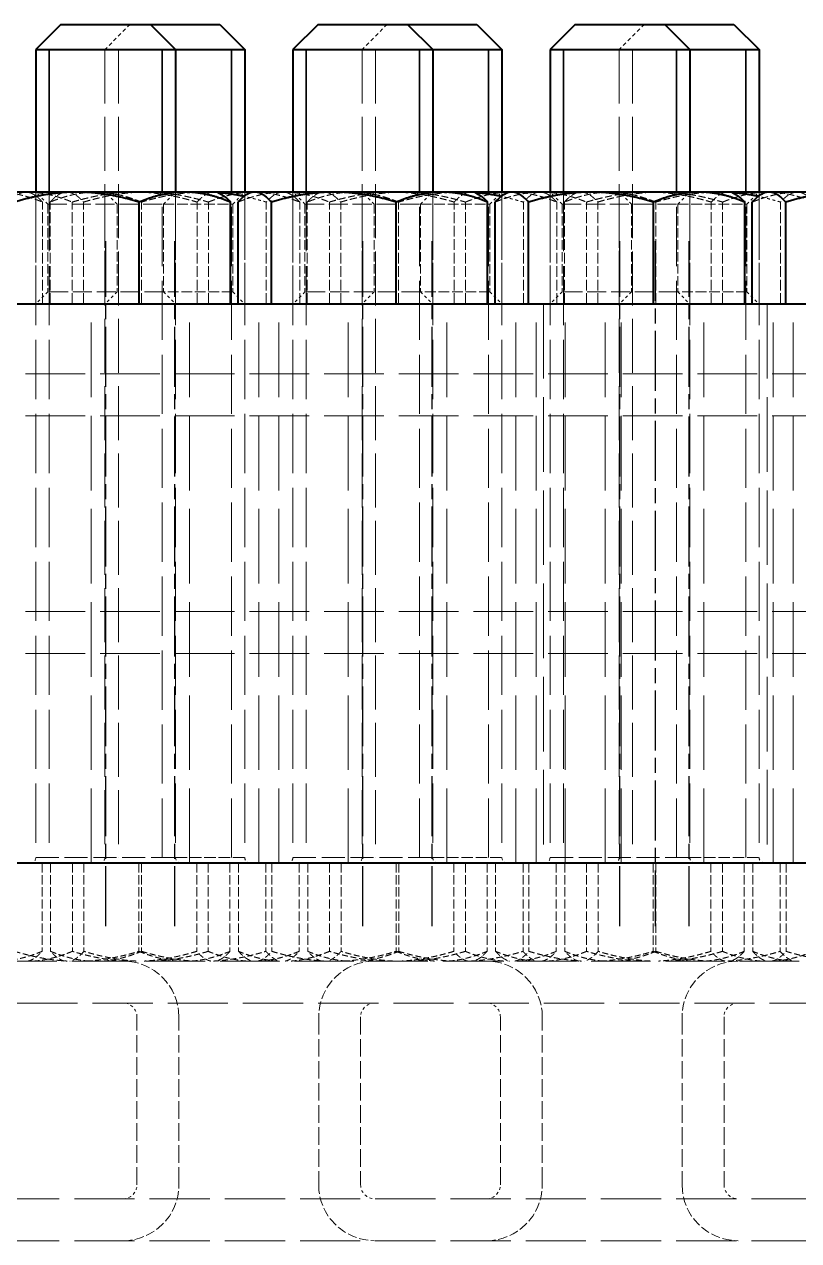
# Model space of a CAD drawing. Header units: millimetres. Extents: x 0 to 2375, y 0 to 3360.
# Drawn here: x 877.99 to 905.67, y 2678.03 to 2721.53 of the extents above; entities that cross this region are included whole.
import ezdxf

# ---------------------------------------------------------------- set-up
doc = ezdxf.new("R2010")
doc.units = ezdxf.units.MM
doc.linetypes.add('DPJA0641_Hot Stamping Coil$0$CHAIN', pattern=[0.3543, 0.2362, -0.0295, 0.0591, -0.0295])
doc.linetypes.add('DPJA0641_Hot Stamping Coil$0$DASHED', pattern=[0.2067, 0.1654, -0.0413])
for name, color, linetype, lineweight in [('DPJA0641_Hot Stamping Coil$0$가려진 것(ISO)', 2, 'DPJA0641_Hot Stamping Coil$0$DASHED', 18), ('DPJA0641_Hot Stamping Coil$0$가시적인 것(ISO)', 3, 'Continuous', 40), ('DPJA0641_Hot Stamping Coil$0$가시적인 좁은 것(ISO)', 3, 'Continuous', 35), ('DPJA0641_Hot Stamping Coil$0$중심선(ISO)', 1, 'Continuous', 25)]:
    doc.layers.add(name, color=color, linetype=linetype, lineweight=lineweight)

# ---------------------------------------------------------------- blocks, each defined once
blk = doc.blocks.new('DPJA0641_Hot Stamping Coil')
at = {"layer": 'DPJA0641_Hot Stamping Coil$0$가려진 것(ISO)', "ltscale": 0.807994}
for p, q in [((881.77, 252.396), (880.87, 251.496)), ((890.962, 252.396), (890.062, 251.496)), ((900.155, 252.396), (899.255, 251.496))]:
    blk.add_line(p, q, dxfattribs=at)
at = {"layer": 'DPJA0641_Hot Stamping Coil$0$가려진 것(ISO)', "ltscale": 11.651346}
for p, q in [((880.87, 251.496), (880.87, 222.596)), ((881.348, 251.496), (881.348, 222.596)), ((890.062, 251.496), (890.062, 222.596)), ((890.541, 251.496), (890.541, 222.596)), ((899.255, 251.496), (899.255, 222.596)), ((899.733, 251.496), (899.733, 222.596))]:
    blk.add_line(p, q, dxfattribs=at)
at = {"layer": 'DPJA0641_Hot Stamping Coil$0$가려진 것(ISO)', "ltscale": 0.103346}
for p, q in [((878.177, 246.396), (878.318, 246.315)), ((879.37, 246.396), (879.229, 246.315)), ((887.37, 246.396), (887.511, 246.315)), ((888.562, 246.396), (888.421, 246.315)), ((896.562, 246.396), (896.703, 246.315)), ((897.755, 246.396), (897.613, 246.315))]:
    blk.add_line(p, q, dxfattribs=at)
at = {"layer": 'DPJA0641_Hot Stamping Coil$0$가려진 것(ISO)', "ltscale": 0.388695}
for p, q in [((878.828, 245.963), (878.395, 246.396)), ((881.303, 245.963), (880.87, 246.396)), ((882.962, 245.963), (883.395, 246.396)), ((885.437, 245.963), (885.87, 246.396)), ((888.02, 245.963), (887.587, 246.396)), ((890.495, 245.963), (890.062, 246.396)), ((892.154, 245.963), (892.587, 246.396)), ((894.629, 245.963), (895.062, 246.396)), ((897.213, 245.963), (896.78, 246.396)), ((899.688, 245.963), (899.255, 246.396)), ((901.347, 245.963), (901.78, 246.396)), ((903.822, 245.963), (904.255, 246.396)), ((878.828, 242.829), (878.395, 242.396)), ((881.303, 242.829), (880.87, 242.396)), ((882.962, 242.829), (883.395, 242.396)), ((885.437, 242.829), (885.87, 242.396)), ((888.02, 242.829), (887.587, 242.396)), ((890.495, 242.829), (890.062, 242.396)), ((892.154, 242.829), (892.587, 242.396)), ((894.629, 242.829), (895.062, 242.396)), ((897.213, 242.829), (896.78, 242.396)), ((899.688, 242.829), (899.255, 242.396)), ((901.347, 242.829), (901.78, 242.396)), ((903.822, 242.829), (904.255, 242.396))]:
    blk.add_line(p, q, dxfattribs=at)
at = {"layer": 'DPJA0641_Hot Stamping Coil$0$가려진 것(ISO)', "ltscale": 2.539487}
for p, q in [((878.395, 246.396), (878.395, 242.396)), ((880.87, 246.396), (880.87, 242.396)), ((883.395, 242.396), (883.395, 246.396)), ((885.87, 242.396), (885.87, 246.396)), ((887.587, 246.396), (887.587, 242.396)), ((890.062, 246.396), (890.062, 242.396)), ((892.587, 242.396), (892.587, 246.396)), ((895.062, 242.396), (895.062, 246.396)), ((896.78, 246.396), (896.78, 242.396)), ((899.255, 246.396), (899.255, 242.396)), ((901.78, 242.396), (901.78, 246.396)), ((904.255, 242.396), (904.255, 246.396))]:
    blk.add_line(p, q, dxfattribs=at)
at = {"layer": 'DPJA0641_Hot Stamping Coil$0$가려진 것(ISO)', "ltscale": 12.793635}
for p, q in [((878.395, 246.396), (878.395, 222.596)), ((878.873, 246.396), (878.873, 222.596)), ((882.916, 222.596), (882.916, 246.396)), ((883.395, 246.396), (883.395, 222.596)), ((885.391, 222.596), (885.391, 246.396)), ((885.87, 246.396), (885.87, 222.596)), ((887.587, 246.396), (887.587, 222.596)), ((888.066, 246.396), (888.066, 222.596)), ((892.109, 222.596), (892.109, 246.396)), ((892.587, 246.396), (892.587, 222.596)), ((894.584, 222.596), (894.584, 246.396)), ((895.062, 246.396), (895.062, 222.596)), ((896.78, 246.396), (896.78, 222.596)), ((897.258, 246.396), (897.258, 222.596)), ((901.301, 222.596), (901.301, 246.396)), ((901.78, 246.396), (901.78, 222.596)), ((903.776, 222.596), (903.776, 246.396)), ((904.255, 246.396), (904.255, 222.596))]:
    blk.add_line(p, q, dxfattribs=at)
at = {"layer": 'DPJA0641_Hot Stamping Coil$0$가려진 것(ISO)', "ltscale": 2.312668}
for p, q in [((878.639, 242.396), (878.639, 246.039)), ((878.908, 242.396), (878.908, 246.039)), ((879.699, 242.396), (879.699, 246.039)), ((880.104, 242.396), (880.104, 246.039)), ((882.174, 242.396), (882.174, 246.039)), ((884.161, 242.396), (884.161, 246.039)), ((884.565, 242.396), (884.565, 246.039)), ((886.636, 242.396), (886.636, 246.039)), ((887.831, 242.396), (887.831, 246.039)), ((888.101, 242.396), (888.101, 246.039)), ((888.892, 242.396), (888.892, 246.039)), ((889.296, 242.396), (889.296, 246.039)), ((891.367, 242.396), (891.367, 246.039)), ((893.353, 242.396), (893.353, 246.039)), ((893.758, 242.396), (893.758, 246.039)), ((895.828, 242.396), (895.828, 246.039)), ((897.024, 242.396), (897.024, 246.039)), ((897.293, 242.396), (897.293, 246.039)), ((898.084, 242.396), (898.084, 246.039)), ((898.489, 242.396), (898.489, 246.039)), ((900.559, 242.396), (900.559, 246.039)), ((902.546, 242.396), (902.546, 246.039)), ((902.95, 242.396), (902.95, 246.039)), ((905.021, 242.396), (905.021, 246.039))]:
    blk.add_line(p, q, dxfattribs=at)
at = {"layer": 'DPJA0641_Hot Stamping Coil$0$가려진 것(ISO)', "ltscale": 4.122725}
for p, q in [((878.828, 245.963), (882.962, 245.963)), ((888.02, 245.963), (892.154, 245.963)), ((897.213, 245.963), (901.347, 245.963)), ((882.962, 242.829), (878.828, 242.829)), ((892.154, 242.829), (888.02, 242.829)), ((901.347, 242.829), (897.213, 242.829))]:
    blk.add_line(p, q, dxfattribs=at)
at = {"layer": 'DPJA0641_Hot Stamping Coil$0$가려진 것(ISO)', "ltscale": 1.989657}
for p, q in [((878.828, 245.963), (878.828, 242.829)), ((881.303, 245.963), (881.303, 242.829)), ((882.962, 245.963), (882.962, 242.829)), ((885.437, 245.963), (885.437, 242.829)), ((888.02, 245.963), (888.02, 242.829)), ((890.495, 245.963), (890.495, 242.829)), ((892.154, 245.963), (892.154, 242.829)), ((894.629, 245.963), (894.629, 242.829)), ((897.213, 245.963), (897.213, 242.829)), ((899.688, 245.963), (899.688, 242.829)), ((901.347, 245.963), (901.347, 242.829)), ((903.822, 245.963), (903.822, 242.829))]:
    blk.add_line(p, q, dxfattribs=at)
at = {"layer": 'DPJA0641_Hot Stamping Coil$0$가려진 것(ISO)', "ltscale": 2.321982}
for p, q in [((882.962, 245.963), (885.437, 245.963)), ((892.154, 245.963), (894.629, 245.963)), ((901.347, 245.963), (903.822, 245.963)), ((885.437, 242.829), (882.962, 242.829)), ((894.629, 242.829), (892.154, 242.829)), ((903.822, 242.829), (901.347, 242.829))]:
    blk.add_line(p, q, dxfattribs=at)
at = {"layer": 'DPJA0641_Hot Stamping Coil$0$가려진 것(ISO)', "ltscale": 16.126431}
for p, q in [((880.37, 222.396), (880.37, 242.396)), ((883.895, 222.396), (883.895, 242.396)), ((886.37, 222.396), (886.37, 242.396)), ((887.087, 222.396), (887.087, 242.396)), ((889.562, 222.396), (889.562, 242.396)), ((893.087, 222.396), (893.087, 242.396)), ((895.562, 222.396), (895.562, 242.396)), ((896.28, 222.396), (896.28, 242.396)), ((896.545, 242.396), (896.545, 222.396)), ((897.321, 222.396), (897.321, 242.396)), ((898.755, 222.396), (898.755, 242.396)), ((899.321, 222.396), (899.321, 242.396)), ((902.28, 222.396), (902.28, 242.396)), ((904.545, 242.396), (904.545, 222.396)), ((904.755, 222.396), (904.755, 242.396)), ((905.472, 222.396), (905.472, 242.396))]:
    blk.add_line(p, q, dxfattribs=at)
at = {"layer": 'DPJA0641_Hot Stamping Coil$0$가려진 것(ISO)', "ltscale": 12.915457}
for p, q in [((925.545, 239.896), (693.288, 239.896)), ((925.545, 238.396), (693.288, 238.396)), ((925.545, 231.396), (693.288, 231.396)), ((925.545, 229.896), (693.288, 229.896))]:
    blk.add_line(p, q, dxfattribs=at)
at = {"layer": 'DPJA0641_Hot Stamping Coil$0$가려진 것(ISO)', "ltscale": 4.986384}
for p, q in [((878.395, 222.596), (883.395, 222.596)), ((887.587, 222.596), (892.587, 222.596)), ((896.78, 222.596), (901.78, 222.596))]:
    blk.add_line(p, q, dxfattribs=at)
at = {"layer": 'DPJA0641_Hot Stamping Coil$0$가려진 것(ISO)', "ltscale": 2.002111}
for p, q in [((878.621, 222.396), (878.621, 219.243)), ((878.926, 222.396), (878.926, 219.243)), ((879.704, 222.396), (879.704, 219.243)), ((880.117, 222.396), (880.117, 219.243)), ((882.085, 222.396), (882.085, 219.243)), ((882.179, 222.396), (882.179, 219.243)), ((884.148, 222.396), (884.148, 219.243)), ((884.56, 222.396), (884.56, 219.243)), ((885.338, 222.396), (885.338, 219.243)), ((885.644, 222.396), (885.644, 219.243)), ((886.622, 222.396), (886.622, 219.243)), ((886.835, 222.396), (886.835, 219.243)), ((887.813, 222.396), (887.813, 219.243)), ((888.119, 222.396), (888.119, 219.243)), ((888.897, 222.396), (888.897, 219.243)), ((889.309, 222.396), (889.309, 219.243)), ((891.278, 222.396), (891.278, 219.243)), ((891.372, 222.396), (891.372, 219.243)), ((893.34, 222.396), (893.34, 219.243)), ((893.753, 222.396), (893.753, 219.243)), ((894.531, 222.396), (894.531, 219.243)), ((894.836, 222.396), (894.836, 219.243)), ((895.815, 222.396), (895.815, 219.243)), ((896.027, 222.396), (896.027, 219.243)), ((897.005, 222.396), (897.005, 219.243)), ((897.311, 222.396), (897.311, 219.243)), ((898.089, 222.396), (898.089, 219.243)), ((898.502, 222.396), (898.502, 219.243)), ((900.47, 222.396), (900.47, 219.243)), ((900.564, 222.396), (900.564, 219.243)), ((902.532, 222.396), (902.532, 219.243)), ((902.945, 222.396), (902.945, 219.243)), ((903.723, 222.396), (903.723, 219.243)), ((904.029, 222.396), (904.029, 219.243)), ((905.007, 222.396), (905.007, 219.243)), ((905.219, 222.396), (905.219, 219.243))]:
    blk.add_line(p, q, dxfattribs=at)
at = {"layer": 'DPJA0641_Hot Stamping Coil$0$가려진 것(ISO)', "ltscale": 2.477189}
for p, q in [((883.395, 222.596), (885.87, 222.596)), ((892.587, 222.596), (895.062, 222.596)), ((901.78, 222.596), (904.255, 222.596))]:
    blk.add_line(p, q, dxfattribs=at)
at = {"layer": 'DPJA0641_Hot Stamping Coil$0$가려진 것(ISO)', "ltscale": 0.090988}
for p, q in [((878.177, 218.896), (878.302, 218.968)), ((879.37, 218.896), (879.245, 218.968)), ((884.895, 218.896), (885.019, 218.968)), ((886.087, 218.896), (885.963, 218.968)), ((887.37, 218.896), (887.494, 218.968)), ((888.562, 218.896), (888.438, 218.968)), ((894.087, 218.896), (894.212, 218.968)), ((895.28, 218.896), (895.155, 218.968)), ((896.562, 218.896), (896.686, 218.968)), ((897.755, 218.896), (897.63, 218.968)), ((903.28, 218.896), (903.404, 218.968)), ((904.472, 218.896), (904.348, 218.968))]:
    blk.add_line(p, q, dxfattribs=at)
at = {"layer": 'DPJA0641_Hot Stamping Coil$0$가려진 것(ISO)', "color": 1, "ltscale": 3.809293}
for p, q in [((882.013, 210.896), (882.013, 216.896)), ((883.513, 210.896), (883.513, 216.896)), ((888.51, 216.896), (888.51, 210.896)), ((890.01, 216.896), (890.01, 210.896)), ((895.005, 210.896), (895.005, 216.896)), ((896.505, 210.896), (896.505, 216.896)), ((901.501, 216.896), (901.501, 210.896)), ((903.001, 216.896), (903.001, 210.896))]:
    blk.add_line(p, q, dxfattribs=at)
at = {"layer": 'DPJA0641_Hot Stamping Coil$0$가려진 것(ISO)', "ltscale": 0.199359}
for centre, start, end in [((878.195, 222.596), 270, 0), ((880.67, 222.596), 270, 0), ((883.595, 222.596), 180, 270), ((886.07, 222.596), 180, 270), ((887.387, 222.596), 270, 0), ((889.862, 222.596), 270, 0), ((892.787, 222.596), 180, 270), ((895.262, 222.596), 180, 270), ((896.58, 222.596), 270, 0), ((899.055, 222.596), 270, 0), ((901.98, 222.596), 180, 270), ((904.455, 222.596), 180, 270)]:
    blk.add_arc(centre, 0.2, start, end, dxfattribs=at)
at = {"layer": 'DPJA0641_Hot Stamping Coil$0$가려진 것(ISO)', "color": 1, "ltscale": 1.994494}
for centre, start, end in [((881.513, 216.896), 0, 90), ((890.51, 216.896), 90, 180), ((894.505, 216.896), 0, 90), ((903.501, 216.896), 90, 180), ((881.513, 210.896), 270, 0), ((890.51, 210.896), 180, 270), ((894.505, 210.896), 270, 0), ((903.501, 210.896), 180, 270)]:
    blk.add_arc(centre, 2, start, end, dxfattribs=at)
at = {"layer": 'DPJA0641_Hot Stamping Coil$0$가려진 것(ISO)', "color": 1, "ltscale": 0.498548}
for centre, start, end in [((881.513, 216.896), 0, 90), ((890.51, 216.896), 90, 180), ((894.505, 216.896), 0, 90), ((903.501, 216.896), 90, 180), ((881.513, 210.896), 270, 0), ((890.51, 210.896), 180, 270), ((894.505, 210.896), 270, 0), ((903.501, 210.896), 180, 270)]:
    blk.add_arc(centre, 0.5, start, end, dxfattribs=at)
at = {"layer": 'DPJA0641_Hot Stamping Coil$0$가려진 것(ISO)', "ltscale": 1.48861}
for points in [[(876.433, 246.039), (877.309, 246.396), (878.066, 246.396)], [(877.006, 246.396), (877.764, 246.396), (878.639, 246.039)], [(878.041, 246.396), (877.764, 246.396), (877.443, 246.039)], [(878.639, 246.039), (878.318, 246.396), (878.041, 246.396)], [(878.066, 246.396), (878.824, 246.396), (879.699, 246.039)], [(878.908, 246.039), (879.229, 246.396), (879.506, 246.396)], [(880.541, 246.396), (879.783, 246.396), (878.908, 246.039)], [(879.506, 246.396), (879.783, 246.396), (880.104, 246.039)], [(879.699, 246.039), (880.895, 246.396), (881.93, 246.396)], [(880.104, 246.039), (881.299, 246.396), (882.334, 246.396)], [(882.174, 246.039), (881.299, 246.396), (880.541, 246.396)], [(881.93, 246.396), (882.965, 246.396), (884.161, 246.039)], [(884.405, 246.396), (883.37, 246.396), (882.174, 246.039)], [(882.334, 246.396), (883.37, 246.396), (884.565, 246.039)], [(884.161, 246.039), (884.481, 246.396), (884.759, 246.396)], [(884.565, 246.039), (885.44, 246.396), (886.198, 246.396)], [(885.626, 246.039), (886.501, 246.396), (887.259, 246.396)], [(886.198, 246.396), (886.956, 246.396), (887.831, 246.039)], [(887.233, 246.396), (886.956, 246.396), (886.636, 246.039)], [(887.831, 246.039), (887.511, 246.396), (887.233, 246.396)], [(887.259, 246.396), (888.017, 246.396), (888.892, 246.039)], [(888.101, 246.039), (888.421, 246.396), (888.698, 246.396)], [(889.734, 246.396), (888.976, 246.396), (888.101, 246.039)], [(888.698, 246.396), (888.976, 246.396), (889.296, 246.039)], [(888.892, 246.039), (890.087, 246.396), (891.123, 246.396)], [(889.296, 246.039), (890.492, 246.396), (891.527, 246.396)], [(891.367, 246.039), (890.492, 246.396), (889.734, 246.396)], [(891.123, 246.396), (892.158, 246.396), (893.353, 246.039)], [(893.597, 246.396), (892.562, 246.396), (891.367, 246.039)], [(891.527, 246.396), (892.562, 246.396), (893.758, 246.039)], [(893.353, 246.039), (893.674, 246.396), (893.951, 246.396)], [(893.758, 246.039), (894.633, 246.396), (895.391, 246.396)], [(894.818, 246.039), (895.693, 246.396), (896.451, 246.396)], [(895.391, 246.396), (896.148, 246.396), (897.024, 246.039)], [(896.426, 246.396), (896.148, 246.396), (895.828, 246.039)], [(897.024, 246.039), (896.703, 246.396), (896.426, 246.396)], [(896.451, 246.396), (897.209, 246.396), (898.084, 246.039)], [(897.293, 246.039), (897.613, 246.396), (897.891, 246.396)], [(898.926, 246.396), (898.168, 246.396), (897.293, 246.039)], [(897.891, 246.396), (898.168, 246.396), (898.489, 246.039)], [(898.084, 246.039), (899.28, 246.396), (900.315, 246.396)], [(898.489, 246.039), (899.684, 246.396), (900.719, 246.396)], [(900.559, 246.039), (899.684, 246.396), (898.926, 246.396)], [(900.315, 246.396), (901.35, 246.396), (902.546, 246.039)], [(902.79, 246.396), (901.755, 246.396), (900.559, 246.039)], [(900.719, 246.396), (901.755, 246.396), (902.95, 246.039)], [(902.546, 246.039), (902.866, 246.396), (903.143, 246.396)], [(902.95, 246.039), (903.825, 246.396), (904.583, 246.396)], [(904.011, 246.039), (904.886, 246.396), (905.644, 246.396)], [(904.583, 246.396), (905.341, 246.396), (906.216, 246.039)], [(905.618, 246.396), (905.341, 246.396), (905.021, 246.039)], [(906.216, 246.039), (905.896, 246.396), (905.618, 246.396)], [(905.644, 246.396), (906.401, 246.396), (907.277, 246.039)]]:
    blk.add_rational_spline(points, [1, 1.0379548493, 1], degree=2, dxfattribs=at)
at = {"layer": 'DPJA0641_Hot Stamping Coil$0$가려진 것(ISO)', "ltscale": 0.346563}
for points in [[(884.932, 246.375), (884.667, 246.396), (884.405, 246.396)], [(894.124, 246.375), (893.86, 246.396), (893.597, 246.396)], [(903.317, 246.375), (903.052, 246.396), (902.79, 246.396)]]:
    blk.add_rational_spline(points, [1.0140918064, 1.00934848638, 1], degree=2, dxfattribs=at)
at = {"layer": 'DPJA0641_Hot Stamping Coil$0$가려진 것(ISO)', "ltscale": 0.682978}
for points in [[(884.759, 246.396), (884.895, 246.396), (885.036, 246.315)], [(893.951, 246.396), (894.087, 246.396), (894.228, 246.315)], [(903.143, 246.396), (903.28, 246.396), (903.421, 246.315)]]:
    blk.add_rational_spline(points, [1, 1.01829528555, 1.01895290532], degree=2, dxfattribs=at)
at = {"layer": 'DPJA0641_Hot Stamping Coil$0$가려진 것(ISO)', "ltscale": 0.539252}
for points in [[(886.636, 246.039), (886.222, 246.163), (885.839, 246.242)], [(895.828, 246.039), (895.414, 246.163), (895.032, 246.242)], [(905.021, 246.039), (904.606, 246.163), (904.224, 246.242)]]:
    blk.add_rational_spline(points, [1, 1.01282682145, 1.01698400771], degree=2, dxfattribs=at)
at = {"layer": 'DPJA0641_Hot Stamping Coil$0$가려진 것(ISO)', "ltscale": 1.253525}
for points in [[(878.621, 219.243), (877.887, 218.943), (877.249, 218.896)], [(877.642, 219.243), (878.644, 218.943), (879.516, 218.896)], [(878.119, 218.896), (878.352, 218.943), (878.621, 219.243)], [(879.704, 219.243), (878.971, 218.943), (878.333, 218.896)], [(879.428, 218.896), (879.195, 218.943), (878.926, 219.243)], [(878.926, 219.243), (879.66, 218.943), (880.298, 218.896)], [(880.117, 219.243), (879.849, 218.943), (879.615, 218.896)], [(881.578, 218.896), (880.706, 218.943), (879.704, 219.243)], [(881.99, 218.896), (881.119, 218.943), (880.117, 219.243)], [(880.212, 218.896), (881.083, 218.943), (882.085, 219.243)], [(880.808, 218.896), (881.446, 218.943), (882.179, 219.243)], [(882.085, 219.243), (882.819, 218.943), (883.457, 218.896)], [(882.179, 219.243), (883.181, 218.943), (884.053, 218.896)], [(884.148, 219.243), (883.146, 218.943), (882.274, 218.896)], [(884.56, 219.243), (883.558, 218.943), (882.687, 218.896)], [(883.967, 218.896), (884.605, 218.943), (885.338, 219.243)], [(884.65, 218.896), (884.416, 218.943), (884.148, 219.243)], [(885.932, 218.896), (885.294, 218.943), (884.56, 219.243)], [(884.749, 218.896), (885.62, 218.943), (886.622, 219.243)], [(885.338, 219.243), (885.07, 218.943), (884.836, 218.896)], [(885.644, 219.243), (885.912, 218.943), (886.146, 218.896)], [(887.015, 218.896), (886.378, 218.943), (885.644, 219.243)], [(886.333, 218.896), (886.566, 218.943), (886.835, 219.243)], [(887.813, 219.243), (887.079, 218.943), (886.442, 218.896)], [(886.622, 219.243), (886.891, 218.943), (887.124, 218.896)], [(886.835, 219.243), (887.837, 218.943), (888.708, 218.896)], [(887.311, 218.896), (887.545, 218.943), (887.813, 219.243)], [(888.897, 219.243), (888.163, 218.943), (887.525, 218.896)], [(888.621, 218.896), (888.387, 218.943), (888.119, 219.243)], [(888.119, 219.243), (888.852, 218.943), (889.49, 218.896)], [(889.309, 219.243), (889.041, 218.943), (888.807, 218.896)], [(890.77, 218.896), (889.899, 218.943), (888.897, 219.243)], [(891.183, 218.896), (890.311, 218.943), (889.309, 219.243)], [(889.404, 218.896), (890.276, 218.943), (891.278, 219.243)], [(890, 218.896), (890.638, 218.943), (891.372, 219.243)], [(891.278, 219.243), (892.011, 218.943), (892.649, 218.896)], [(891.372, 219.243), (892.374, 218.943), (893.245, 218.896)], [(893.34, 219.243), (892.338, 218.943), (891.467, 218.896)], [(893.753, 219.243), (892.751, 218.943), (891.879, 218.896)], [(893.159, 218.896), (893.797, 218.943), (894.531, 219.243)], [(893.842, 218.896), (893.608, 218.943), (893.34, 219.243)], [(895.124, 218.896), (894.486, 218.943), (893.753, 219.243)], [(893.941, 218.896), (894.813, 218.943), (895.815, 219.243)], [(894.531, 219.243), (894.262, 218.943), (894.029, 218.896)], [(894.836, 219.243), (895.105, 218.943), (895.338, 218.896)], [(896.208, 218.896), (895.57, 218.943), (894.836, 219.243)], [(895.525, 218.896), (895.758, 218.943), (896.027, 219.243)], [(897.005, 219.243), (896.272, 218.943), (895.634, 218.896)], [(895.815, 219.243), (896.083, 218.943), (896.317, 218.896)], [(896.027, 219.243), (897.029, 218.943), (897.9, 218.896)], [(896.503, 218.896), (896.737, 218.943), (897.005, 219.243)], [(898.089, 219.243), (897.356, 218.943), (896.718, 218.896)], [(897.813, 218.896), (897.58, 218.943), (897.311, 219.243)], [(897.311, 219.243), (898.045, 218.943), (898.683, 218.896)], [(898.502, 219.243), (898.233, 218.943), (898, 218.896)], [(899.962, 218.896), (899.091, 218.943), (898.089, 219.243)], [(900.375, 218.896), (899.504, 218.943), (898.502, 219.243)], [(898.597, 218.896), (899.468, 218.943), (900.47, 219.243)], [(899.193, 218.896), (899.83, 218.943), (900.564, 219.243)], [(900.47, 219.243), (901.204, 218.943), (901.842, 218.896)], [(900.564, 219.243), (901.566, 218.943), (902.437, 218.896)], [(902.532, 219.243), (901.53, 218.943), (900.659, 218.896)], [(902.945, 219.243), (901.943, 218.943), (901.072, 218.896)], [(902.352, 218.896), (902.989, 218.943), (903.723, 219.243)], [(903.034, 218.896), (902.801, 218.943), (902.532, 219.243)], [(904.316, 218.896), (903.679, 218.943), (902.945, 219.243)], [(903.134, 218.896), (904.005, 218.943), (905.007, 219.243)], [(903.723, 219.243), (903.454, 218.943), (903.221, 218.896)], [(904.029, 219.243), (904.297, 218.943), (904.531, 218.896)], [(905.4, 218.896), (904.762, 218.943), (904.029, 219.243)], [(904.717, 218.896), (904.951, 218.943), (905.219, 219.243)], [(906.198, 219.243), (905.464, 218.943), (904.826, 218.896)], [(905.007, 219.243), (905.276, 218.943), (905.509, 218.896)], [(905.219, 219.243), (906.221, 218.943), (907.093, 218.896)]]:
    blk.add_rational_spline(points, [1, 1.02644186739, 1], degree=2, dxfattribs=at)
at = {"layer": 'DPJA0641_Hot Stamping Coil$0$가려진 것(ISO)', "color": 1, "ltscale": 12.83706}
blk.add_open_spline([(1048.968, 218.896), (1039.623, 218.896), (1029.127, 218.896), (1009.637, 218.896), (1001.025, 218.896), (976.982, 218.896), (961.06, 218.896), (932.671, 218.896), (920.157, 218.896), (891.795, 218.896), (876.429, 218.896), (860.031, 218.896), (857.056, 218.896), (854.202, 218.896)], degree=3, knots=[-481.513342, -481.513342, -481.513342, -481.513342, -477.697922, -477.697922, -474.928248, -474.928248, -470.186197, -470.186197, -466.400256, -466.400256, -461.221065, -461.221065, -460.021311, -460.021311, -460.021311, -460.021311], dxfattribs=at)
at = {"layer": 'DPJA0641_Hot Stamping Coil$0$가려진 것(ISO)', "color": 1, "ltscale": 13.012316}
for points, knots in [([(1095.059, 217.396), (1095.059, 217.396), (1094.716, 217.396), (1092.919, 217.396), (1090.904, 217.396), (1085.139, 217.396), (1081.389, 217.396), (1071.828, 217.396), (1065.845, 217.396), (1047.421, 217.396), (1033.384, 217.396), (1009.637, 217.396), (1001.025, 217.396), (976.982, 217.396), (961.06, 217.396), (932.671, 217.396), (920.157, 217.396), (891.795, 217.396), (876.429, 217.396), (856.116, 217.396), (849.681, 217.396), (834.151, 217.396), (826.373, 217.396), (816.746, 217.396), (814.033, 217.396), (812.688, 217.396), (812.531, 217.396), (812.533, 217.396)], [-493.364464, -493.364464, -493.364464, -493.364464, -491.640389, -491.640389, -488.839346, -488.839346, -486.038304, -486.038304, -482.951442, -482.951442, -477.697922, -477.697922, -474.928248, -474.928248, -470.186197, -470.186197, -466.400256, -466.400256, -461.221065, -461.221065, -458.498449, -458.498449, -453.86291, -453.86291, -450.13095, -450.13095, -448.986888, -448.986888, -448.986888, -448.986888]), ([(812.533, 210.396), (812.531, 210.396), (812.688, 210.396), (814.033, 210.396), (816.746, 210.396), (826.373, 210.396), (834.151, 210.396), (849.681, 210.396), (856.116, 210.396), (876.429, 210.396), (891.795, 210.396), (920.157, 210.396), (932.671, 210.396), (961.06, 210.396), (976.982, 210.396), (1001.025, 210.396), (1009.637, 210.396), (1033.384, 210.396), (1047.421, 210.396), (1065.845, 210.396), (1071.828, 210.396), (1081.389, 210.396), (1085.139, 210.396), (1090.904, 210.396), (1092.919, 210.396), (1094.716, 210.396), (1095.059, 210.396), (1095.059, 210.396)], [448.986888, 448.986888, 448.986888, 448.986888, 450.13095, 450.13095, 453.86291, 453.86291, 458.498449, 458.498449, 461.221065, 461.221065, 466.400256, 466.400256, 470.186197, 470.186197, 474.928248, 474.928248, 477.697922, 477.697922, 482.951442, 482.951442, 486.038304, 486.038304, 488.839346, 488.839346, 491.640389, 491.640389, 493.364464, 493.364464, 493.364464, 493.364464]), ([(812.533, 208.896), (812.531, 208.896), (812.688, 208.896), (814.033, 208.896), (816.746, 208.896), (826.373, 208.896), (834.151, 208.896), (849.681, 208.896), (856.116, 208.896), (876.429, 208.896), (891.795, 208.896), (920.157, 208.896), (932.671, 208.896), (961.06, 208.896), (976.982, 208.896), (1001.025, 208.896), (1009.637, 208.896), (1033.384, 208.896), (1047.421, 208.896), (1065.845, 208.896), (1071.828, 208.896), (1081.389, 208.896), (1085.139, 208.896), (1090.904, 208.896), (1092.919, 208.896), (1094.716, 208.896), (1095.059, 208.896), (1095.059, 208.896)], [448.986888, 448.986888, 448.986888, 448.986888, 450.13095, 450.13095, 453.86291, 453.86291, 458.498449, 458.498449, 461.221065, 461.221065, 466.400256, 466.400256, 470.186197, 470.186197, 474.928248, 474.928248, 477.697922, 477.697922, 482.951442, 482.951442, 486.038304, 486.038304, 488.839346, 488.839346, 491.640389, 491.640389, 493.364464, 493.364464, 493.364464, 493.364464])]:
    blk.add_open_spline(points, degree=3, knots=knots, dxfattribs=at)
at = {"layer": 'DPJA0641_Hot Stamping Coil$0$가시적인 것(ISO)'}
for p, q in [((879.295, 252.396), (878.395, 251.496)), ((879.295, 252.396), (882.495, 252.396)), ((882.495, 252.396), (884.97, 252.396)), ((882.495, 252.396), (883.395, 251.496)), ((884.97, 252.396), (885.87, 251.496)), ((888.487, 252.396), (887.587, 251.496)), ((888.487, 252.396), (891.687, 252.396)), ((891.687, 252.396), (894.162, 252.396)), ((891.687, 252.396), (892.587, 251.496)), ((894.162, 252.396), (895.062, 251.496)), ((897.68, 252.396), (896.78, 251.496)), ((897.68, 252.396), (900.88, 252.396)), ((900.88, 252.396), (903.355, 252.396)), ((900.88, 252.396), (901.78, 251.496)), ((903.355, 252.396), (904.255, 251.496)), ((878.395, 251.496), (883.395, 251.496)), ((878.395, 251.496), (878.395, 246.396)), ((883.395, 251.496), (885.87, 251.496)), ((883.395, 251.496), (883.395, 246.396)), ((885.87, 251.496), (885.87, 246.396)), ((887.587, 251.496), (892.587, 251.496)), ((887.587, 251.496), (887.587, 246.396)), ((892.587, 251.496), (895.062, 251.496)), ((892.587, 251.496), (892.587, 246.396)), ((895.062, 251.496), (895.062, 246.396)), ((896.78, 251.496), (901.78, 251.496)), ((896.78, 251.496), (896.78, 246.396)), ((901.78, 251.496), (904.255, 251.496)), ((901.78, 251.496), (901.78, 246.396)), ((904.255, 251.496), (904.255, 246.396)), ((879.86, 246.396), (877.031, 246.396)), ((883.723, 246.396), (879.86, 246.396)), ((884.895, 246.396), (883.723, 246.396)), ((886.087, 246.396), (884.895, 246.396)), ((884.895, 246.396), (885.036, 246.315)), ((886.087, 246.396), (885.946, 246.315)), ((886.224, 246.396), (886.087, 246.396)), ((889.052, 246.396), (886.224, 246.396)), ((892.916, 246.396), (889.052, 246.396)), ((894.087, 246.396), (892.916, 246.396)), ((895.28, 246.396), (894.087, 246.396)), ((894.087, 246.396), (894.228, 246.315)), ((895.28, 246.396), (895.139, 246.315)), ((895.416, 246.396), (895.28, 246.396)), ((898.244, 246.396), (895.416, 246.396)), ((902.108, 246.396), (898.244, 246.396)), ((903.28, 246.396), (902.108, 246.396)), ((904.472, 246.396), (903.28, 246.396)), ((903.28, 246.396), (903.421, 246.315)), ((904.472, 246.396), (904.331, 246.315)), ((904.608, 246.396), (904.472, 246.396)), ((907.437, 246.396), (904.608, 246.396)), ((882.09, 242.396), (882.09, 246.039)), ((885.356, 242.396), (885.356, 246.039)), ((885.626, 242.396), (885.626, 246.039)), ((886.821, 242.396), (886.821, 246.039)), ((891.283, 242.396), (891.283, 246.039)), ((894.549, 242.396), (894.549, 246.039)), ((894.818, 242.396), (894.818, 246.039)), ((896.014, 242.396), (896.014, 246.039)), ((900.475, 242.396), (900.475, 246.039)), ((903.741, 242.396), (903.741, 246.039)), ((904.011, 242.396), (904.011, 246.039)), ((905.206, 242.396), (905.206, 246.039)), ((785.545, 242.396), (1115.545, 242.396)), ((1115.545, 222.396), (785.545, 222.396))]:
    blk.add_line(p, q, dxfattribs=at)
at = {"layer": 'DPJA0641_Hot Stamping Coil$0$가시적인 것(ISO)', "color": 8}
blk.add_line((1030.545, 222.396), (870.545, 222.396), dxfattribs=at)
at = {"layer": 'DPJA0641_Hot Stamping Coil$0$가시적인 것(ISO)'}
for points, weights in [([(879.86, 246.396), (878.824, 246.396), (877.629, 246.039)], [1, 1.0379548493, 1]), ([(882.09, 246.039), (880.895, 246.396), (879.86, 246.396)], [1, 1.0379548493, 1]), ([(883.723, 246.396), (882.965, 246.396), (882.09, 246.039)], [1, 1.0379548493, 1]), ([(885.356, 246.039), (884.481, 246.396), (883.723, 246.396)], [1, 1.0379548493, 1]), ([(885.839, 246.242), (885.373, 246.339), (884.932, 246.375)], [1.01698400771, 1.02209817363, 1.0140918064]), ([(885.036, 246.315), (885.187, 246.227), (885.356, 246.039)], [1.01895290532, 1.01965956375, 1]), ([(886.224, 246.396), (885.946, 246.396), (885.626, 246.039)], [1, 1.0379548493, 1]), ([(886.821, 246.039), (886.501, 246.396), (886.224, 246.396)], [1, 1.0379548493, 1]), ([(889.052, 246.396), (888.017, 246.396), (886.821, 246.039)], [1, 1.0379548493, 1]), ([(891.283, 246.039), (890.087, 246.396), (889.052, 246.396)], [1, 1.0379548493, 1]), ([(892.916, 246.396), (892.158, 246.396), (891.283, 246.039)], [1, 1.0379548493, 1]), ([(894.549, 246.039), (893.674, 246.396), (892.916, 246.396)], [1, 1.0379548493, 1]), ([(895.032, 246.242), (894.565, 246.339), (894.124, 246.375)], [1.01698400771, 1.02209817363, 1.0140918064]), ([(894.228, 246.315), (894.38, 246.227), (894.549, 246.039)], [1.01895290532, 1.01965956375, 1]), ([(895.416, 246.396), (895.139, 246.396), (894.818, 246.039)], [1, 1.0379548493, 1]), ([(896.014, 246.039), (895.693, 246.396), (895.416, 246.396)], [1, 1.0379548493, 1]), ([(898.244, 246.396), (897.209, 246.396), (896.014, 246.039)], [1, 1.0379548493, 1]), ([(900.475, 246.039), (899.28, 246.396), (898.244, 246.396)], [1, 1.0379548493, 1]), ([(902.108, 246.396), (901.35, 246.396), (900.475, 246.039)], [1, 1.0379548493, 1]), ([(903.741, 246.039), (902.866, 246.396), (902.108, 246.396)], [1, 1.0379548493, 1]), ([(904.224, 246.242), (903.758, 246.339), (903.317, 246.375)], [1.01698400771, 1.02209817363, 1.0140918064]), ([(903.421, 246.315), (903.572, 246.227), (903.741, 246.039)], [1.01895290532, 1.01965956375, 1]), ([(904.608, 246.396), (904.331, 246.396), (904.011, 246.039)], [1, 1.0379548493, 1]), ([(905.206, 246.039), (904.886, 246.396), (904.608, 246.396)], [1, 1.0379548493, 1]), ([(907.437, 246.396), (906.401, 246.396), (905.206, 246.039)], [1, 1.0379548493, 1])]:
    blk.add_rational_spline(points, weights, degree=2, dxfattribs=at)
at = {"layer": 'DPJA0641_Hot Stamping Coil$0$가시적인 좁은 것(ISO)'}
for p, q in [((878.873, 251.496), (878.873, 246.396)), ((882.916, 246.396), (882.916, 251.496)), ((885.391, 246.396), (885.391, 251.496)), ((888.066, 251.496), (888.066, 246.396)), ((892.109, 246.396), (892.109, 251.496)), ((894.584, 246.396), (894.584, 251.496)), ((897.258, 251.496), (897.258, 246.396)), ((901.301, 246.396), (901.301, 251.496)), ((903.776, 246.396), (903.776, 251.496))]:
    blk.add_line(p, q, dxfattribs=at)
at = {"layer": 'DPJA0641_Hot Stamping Coil$0$중심선(ISO)', "linetype": 'DPJA0641_Hot Stamping Coil$0$CHAIN', "ltscale": 9.07476}
for p, q in [((880.895, 220.146), (880.895, 244.646)), ((883.37, 220.146), (883.37, 244.646)), ((890.087, 220.146), (890.087, 244.646)), ((892.562, 220.146), (892.562, 244.646)), ((899.28, 220.146), (899.28, 244.646)), ((900.545, 244.646), (900.545, 220.146)), ((901.755, 220.146), (901.755, 244.646))]:
    blk.add_line(p, q, dxfattribs=at)

msp = doc.modelspace()

# ---------------------------------------------------------------- block references
msp.add_blockref('DPJA0641_Hot Stamping Coil', (0, 2469.13))

doc.saveas('drawing.dxf')
